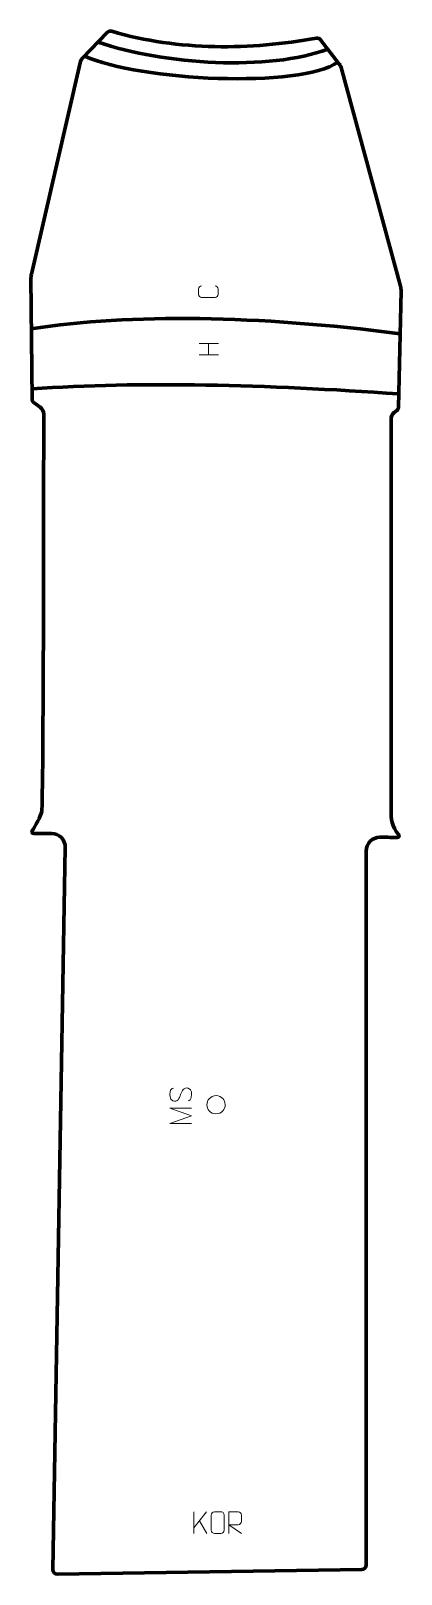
# Model space of a CAD drawing. Header units: millimetres. Extents: x -212 to 214, y -888 to 889.
import ezdxf

# ---------------------------------------------------------------- set-up
doc = ezdxf.new("R2010")
doc.units = ezdxf.units.MM
doc.header["$MEASUREMENT"] = 0
for name, color, linetype in [('layer 1', 7, 'Continuous'), ('layer 2', 7, 'Continuous'), ('layer 3', 7, 'Continuous')]:
    doc.layers.add(name, color=color, linetype=linetype)

msp = doc.modelspace()

# ---------------------------------------------------------------- linework, layer by layer
at = {"layer": 'layer 1', "color": 250, "lineweight": 9}
for points, knots in [([(-39.5986, -335.9896), (-41.0775, -340.235), (-42.8832, -345.1395), (-48.3995, -343.1234), (-48.3995, -343.1234), (-52.5363, -341.6115), (-52.1373, -336.3987), (-51.529, -332.7963), (-51.529, -332.7963), (-51.0461, -329.9367), (-49.8312, -329.0744), (-47.7465, -328.768)], [0, 0, 0, 0, 0.25, 0.25, 0.25, 0.25, 0.5, 0.5, 0.5, 0.5, 1, 1, 1, 1]), ([(-39.5985, -335.9896), (-37.9438, -331.9744), (-36.0454, -326.9487), (-30.6888, -328.7934), (-30.6888, -328.7934), (-26.4253, -330.2617), (-26.6919, -335.172), (-27.254, -338.897), (-27.254, -338.897), (-27.6693, -341.6462), (-28.8853, -342.8647), (-30.9982, -343.2384)], [0, 0, 0, 0, 0.25, 0.25, 0.25, 0.25, 0.5, 0.5, 0.5, 0.5, 1, 1, 1, 1]), ([(1.0781, -358.2147), (-5.5621, -358.1307), (-9.3975, -352.849), (-9.2902, -347.6939), (-9.2902, -347.6939), (-9.3769, -342.5384), (-5.3029, -337.2726), (1.3376, -337.2152), (1.3376, -337.2152), (7.6662, -337.5981), (11.6879, -342.048), (11.7059, -347.7359), (11.7059, -347.7359), (11.7926, -352.8915), (7.7187, -358.1573), (1.0781, -358.2147)], [0, 0, 0, 0, 0.2, 0.2, 0.2, 0.2, 0.4, 0.4, 0.4, 0.4, 0.6, 0.6, 0.6, 0.6, 1, 1, 1, 1]), ([(-27.0156, -369.4071), (-27.0156, -369.4071), (-51.9735, -369.3571), (-51.9735, -369.3571), (-51.9735, -369.3571), (-51.9735, -369.3571), (-26.9977, -360.482), (-26.9977, -360.482), (-26.9977, -360.482), (-26.9977, -360.482), (-51.9375, -351.6722), (-51.9375, -351.6722), (-51.9375, -351.6722), (-51.9375, -351.6722), (-26.9802, -351.7221), (-26.9802, -351.7221)], [0, 0, 0, 0, 0.2, 0.2, 0.2, 0.2, 0.4, 0.4, 0.4, 0.4, 0.6, 0.6, 0.6, 0.6, 1, 1, 1, 1])]:
    msp.add_open_spline(points, degree=3, knots=knots, dxfattribs=at)
at = {"layer": 'layer 2', "color": 230, "lineweight": 200}
msp.add_open_spline([(168.9129, -883.0738), (168.9129, -883.0738), (-181.4681, -888.3336), (-181.4681, -888.3336), (-181.4681, -888.3336), (-184.3045, -888.3762), (-186.6131, -886.0627), (-186.5647, -883.2265), (-186.5647, -883.2265), (-186.5647, -883.2265), (-172.3218, -51.3595), (-172.3218, -51.3595), (-172.3218, -51.3595), (-172.1708, -42.5467), (-179.2641, -35.3164), (-188.0782, -35.2987), (-188.0782, -35.2987), (-188.0782, -35.2987), (-208.686, -35.2574), (-208.686, -35.2574), (-208.686, -35.2574), (-210.2558, -35.2543), (-211.2169, -33.5351), (-210.394, -32.1986), (-210.394, -32.1986), (-207.065, -26.7909), (-200.4759, -15.5627), (-199.4905, -9.879), (-199.4905, -9.879), (-197.2777, 2.8777), (-197.1821, 397.7188), (-197.1789, 447.5654), (-197.1789, 447.5654), (-197.1788, 450.8021), (-198.7383, 453.8387), (-201.3683, 455.7254), (-201.3683, 455.7254), (-201.3683, 455.7254), (-208.3025, 460.699), (-208.3025, 460.699), (-208.3025, 460.699), (-209.6031, 461.6323), (-210.3812, 463.1293), (-210.397, 464.7298), (-210.397, 464.7298), (-210.397, 464.7298), (-211.7887, 604.4005), (-211.7887, 604.4005), (-211.7887, 604.4005), (-211.8042, 605.9834), (-211.6328, 607.5621), (-211.278, 609.1047), (-211.278, 609.1047), (-211.278, 609.1047), (-155.2583, 852.5931), (-155.2583, 852.5931), (-155.2583, 852.5931), (-154.8533, 854.3534), (-153.9812, 855.972), (-152.7336, 857.2783), (-152.7336, 857.2783), (-152.7336, 857.2783), (-123.9772, 887.3882), (-123.9772, 887.3882), (-123.9772, 887.3882), (-122.6748, 888.7519), (-120.7212, 889.2641), (-118.9122, 888.7327), (-118.9122, 888.7327), (-41.4576, 865.9892), (41.4567, 867.1908), (116.7023, 880.8132), (116.7023, 880.8132), (118.554, 881.1486), (120.4379, 880.429), (121.5856, 878.9376), (121.5856, 878.9376), (121.5856, 878.9376), (143.3944, 850.5969), (143.3944, 850.5969), (143.3944, 850.5969), (144.1955, 849.5563), (144.7841, 848.3688), (145.1281, 847.1019), (145.1281, 847.1019), (145.1281, 847.1019), (213.4809, 595.2082), (213.4809, 595.2082), (213.4809, 595.2082), (213.9859, 593.3476), (214.2202, 591.4246), (214.1768, 589.4974), (214.1768, 589.4974), (214.1768, 589.4974), (211.1846, 455.8903), (211.1846, 455.8903), (211.1846, 455.8903), (211.152, 454.4238), (210.4792, 453.0452), (209.344, 452.1161), (209.344, 452.1161), (209.344, 452.1161), (206.3161, 449.6389), (206.3161, 449.6389), (206.3161, 449.6389), (203.984, 447.7309), (202.6321, 444.8799), (202.6323, 441.8669), (202.6323, 441.8669), (202.6375, 394.0604), (202.6784, 1.8405), (202.6579, -8.3993), (202.6579, -8.3993), (202.6384, -18.1187), (203.1198, -27.1722), (211.3756, -36.4658), (211.3756, -36.4658), (212.5315, -37.7674), (211.5716, -39.8247), (209.8308, -39.799), (209.8308, -39.799), (201.9425, -39.6808), (195.2211, -39.6448), (189.8053, -39.6481), (189.8053, -39.6481), (181.0877, -39.6528), (174.0233, -46.7179), (174.0217, -55.4353), (174.0217, -55.4353), (174.0217, -55.4353), (173.8595, -878.0534), (173.8595, -878.0534), (173.8595, -878.0534), (173.8589, -880.7973), (171.6562, -883.0327), (168.9129, -883.0738)], degree=3, knots=[0, 0, 0, 0, 0.028571429, 0.028571429, 0.028571429, 0.028571429, 0.057142857, 0.057142857, 0.057142857, 0.057142857, 0.085714286, 0.085714286, 0.085714286, 0.085714286, 0.114285714, 0.114285714, 0.114285714, 0.114285714, 0.142857143, 0.142857143, 0.142857143, 0.142857143, 0.171428571, 0.171428571, 0.171428571, 0.171428571, 0.2, 0.2, 0.2, 0.2, 0.228571429, 0.228571429, 0.228571429, 0.228571429, 0.257142857, 0.257142857, 0.257142857, 0.257142857, 0.285714286, 0.285714286, 0.285714286, 0.285714286, 0.314285714, 0.314285714, 0.314285714, 0.314285714, 0.342857143, 0.342857143, 0.342857143, 0.342857143, 0.371428571, 0.371428571, 0.371428571, 0.371428571, 0.4, 0.4, 0.4, 0.4, 0.428571429, 0.428571429, 0.428571429, 0.428571429, 0.457142857, 0.457142857, 0.457142857, 0.457142857, 0.485714286, 0.485714286, 0.485714286, 0.485714286, 0.514285714, 0.514285714, 0.514285714, 0.514285714, 0.542857143, 0.542857143, 0.542857143, 0.542857143, 0.571428571, 0.571428571, 0.571428571, 0.571428571, 0.6, 0.6, 0.6, 0.6, 0.628571429, 0.628571429, 0.628571429, 0.628571429, 0.657142857, 0.657142857, 0.657142857, 0.657142857, 0.685714286, 0.685714286, 0.685714286, 0.685714286, 0.714285714, 0.714285714, 0.714285714, 0.714285714, 0.742857143, 0.742857143, 0.742857143, 0.742857143, 0.771428571, 0.771428571, 0.771428571, 0.771428571, 0.8, 0.8, 0.8, 0.8, 0.828571429, 0.828571429, 0.828571429, 0.828571429, 0.857142857, 0.857142857, 0.857142857, 0.857142857, 0.885714286, 0.885714286, 0.885714286, 0.885714286, 0.914285714, 0.914285714, 0.914285714, 0.914285714, 0.942857143, 0.942857143, 0.942857143, 0.942857143, 1, 1, 1, 1], dxfattribs=at)
at = {"layer": 'layer 3', "color": 142, "lineweight": 200}
for points in [[(-134.5823, 876.2839), (-58.4718, 850.1938), (61.8395, 842.7808), (129.8788, 868.1603)], [(-149.948, 860.1951), (-87.2964, 831.4257), (98.6546, 822.7855), (141.377, 853.2181)], [(-211.9067, 546.0994), (-94.7141, 563.7988), (47.3591, 561.5919), (213.0789, 540.4662)], [(211.5257, 471.122), (57.9194, 481.7377), (-85.9145, 485.7448), (-210.517, 476.7471)]]:
    msp.add_open_spline(points, degree=3, dxfattribs=at)
at = {"layer": 'layer 3', "color": 250, "lineweight": 9}
for points, knots in [([(0.0663, 595.475), (2.1471, 595.3457), (3.4693, 593.8408), (3.4751, 591.9171), (3.4751, 591.9171), (3.4706, 589.8285), (3.4664, 587.7399), (3.4626, 585.6516), (3.4626, 585.6516), (3.5535, 583.9272), (1.8621, 582.1643), (0.0553, 582.1779), (0.0553, 582.1779), (-5.1128, 582.1886), (-10.2806, 582.1989), (-15.448, 582.209), (-15.448, 582.209), (-17.363, 582.2166), (-18.8998, 583.7841), (-18.8839, 585.712), (-18.8839, 585.712), (-18.8797, 587.795), (-18.8755, 589.8784), (-18.8713, 591.9619), (-18.8713, 591.9619), (-18.8997, 593.7055), (-17.5602, 595.4865), (-15.3768, 595.506)], [0, 0, 0, 0, 0.125, 0.125, 0.125, 0.125, 0.25, 0.25, 0.25, 0.25, 0.375, 0.375, 0.375, 0.375, 0.5, 0.5, 0.5, 0.5, 0.625, 0.625, 0.625, 0.625, 0.75, 0.75, 0.75, 0.75, 1, 1, 1, 1]), ([(-0.4096, -816.5477), (1.9161, -816.5477), (4.2422, -816.5477), (6.5683, -816.5477), (6.5683, -816.5477), (8.5149, -816.5121), (10.5063, -818.0037), (10.533, -820.4413), (10.533, -820.4413), (10.5326, -826.1882), (10.5326, -831.9355), (10.533, -837.6832), (10.533, -837.6832), (10.3932, -840.0066), (8.716, -841.4862), (6.5683, -841.497), (6.5683, -841.497), (4.2364, -841.4966), (1.9045, -841.4966), (-0.427, -841.497), (-0.427, -841.497), (-2.352, -841.6024), (-4.3241, -839.7179), (-4.3129, -837.7006), (-4.3129, -837.7006), (-4.3126, -831.9305), (-4.3126, -826.1608), (-4.3129, -820.3915), (-4.3129, -820.3915), (-4.3087, -818.2534), (-2.562, -816.5342), (-0.4096, -816.5477)], [0, 0, 0, 0, 0.111111111, 0.111111111, 0.111111111, 0.111111111, 0.222222222, 0.222222222, 0.222222222, 0.222222222, 0.333333333, 0.333333333, 0.333333333, 0.333333333, 0.444444444, 0.444444444, 0.444444444, 0.444444444, 0.555555556, 0.555555556, 0.555555556, 0.555555556, 0.666666667, 0.666666667, 0.666666667, 0.666666667, 0.777777778, 0.777777778, 0.777777778, 0.777777778, 1, 1, 1, 1]), ([(15.778, -841.5009), (15.778, -841.5009), (15.778, -816.5474), (15.778, -816.5474), (15.778, -816.5474), (19.3728, -816.5474), (22.9683, -816.5474), (26.5635, -816.5474), (26.5635, -816.5474), (28.8888, -816.5851), (30.4461, -818.0751), (30.442, -820.4415), (30.442, -820.4415), (30.4416, -822.477), (30.4416, -825.5364), (30.442, -827.5724), (30.442, -827.5724), (30.4355, -829.4479), (28.6232, -831.3897), (26.6137, -831.4088), (26.6137, -831.4088), (26.6137, -831.4088), (15.778, -831.4088), (15.778, -831.4088), (15.778, -831.4088), (15.778, -831.4088), (30.4327, -841.5009), (30.4327, -841.5009)], [0, 0, 0, 0, 0.125, 0.125, 0.125, 0.125, 0.25, 0.25, 0.25, 0.25, 0.375, 0.375, 0.375, 0.375, 0.5, 0.5, 0.5, 0.5, 0.625, 0.625, 0.625, 0.625, 0.75, 0.75, 0.75, 0.75, 1, 1, 1, 1])]:
    msp.add_open_spline(points, degree=3, knots=knots, dxfattribs=at)
for points in [[(-18.2981, 516.2269), (-18.2981, 516.2269), (3.8945, 516.1824), (3.8945, 516.1824)], [(-18.2719, 529.3426), (-18.2719, 529.3426), (4.0784, 529.2978), (4.0784, 529.2978)], [(-7.6557, 516.223), (-7.6557, 516.223), (-7.6295, 529.3212), (-7.6295, 529.3212)], [(-24.2407, -816.5474), (-24.2407, -816.5474), (-24.2407, -841.501), (-24.2407, -841.501)], [(-9.8645, -816.5474), (-9.8645, -816.5474), (-24.2407, -835.1871), (-24.2407, -835.1871)], [(-9.5392, -841.4052), (-9.5392, -841.4052), (-18.0097, -827.0916), (-18.0097, -827.0916)]]:
    msp.add_open_spline(points, degree=3, dxfattribs=at)

doc.saveas('drawing.dxf')
